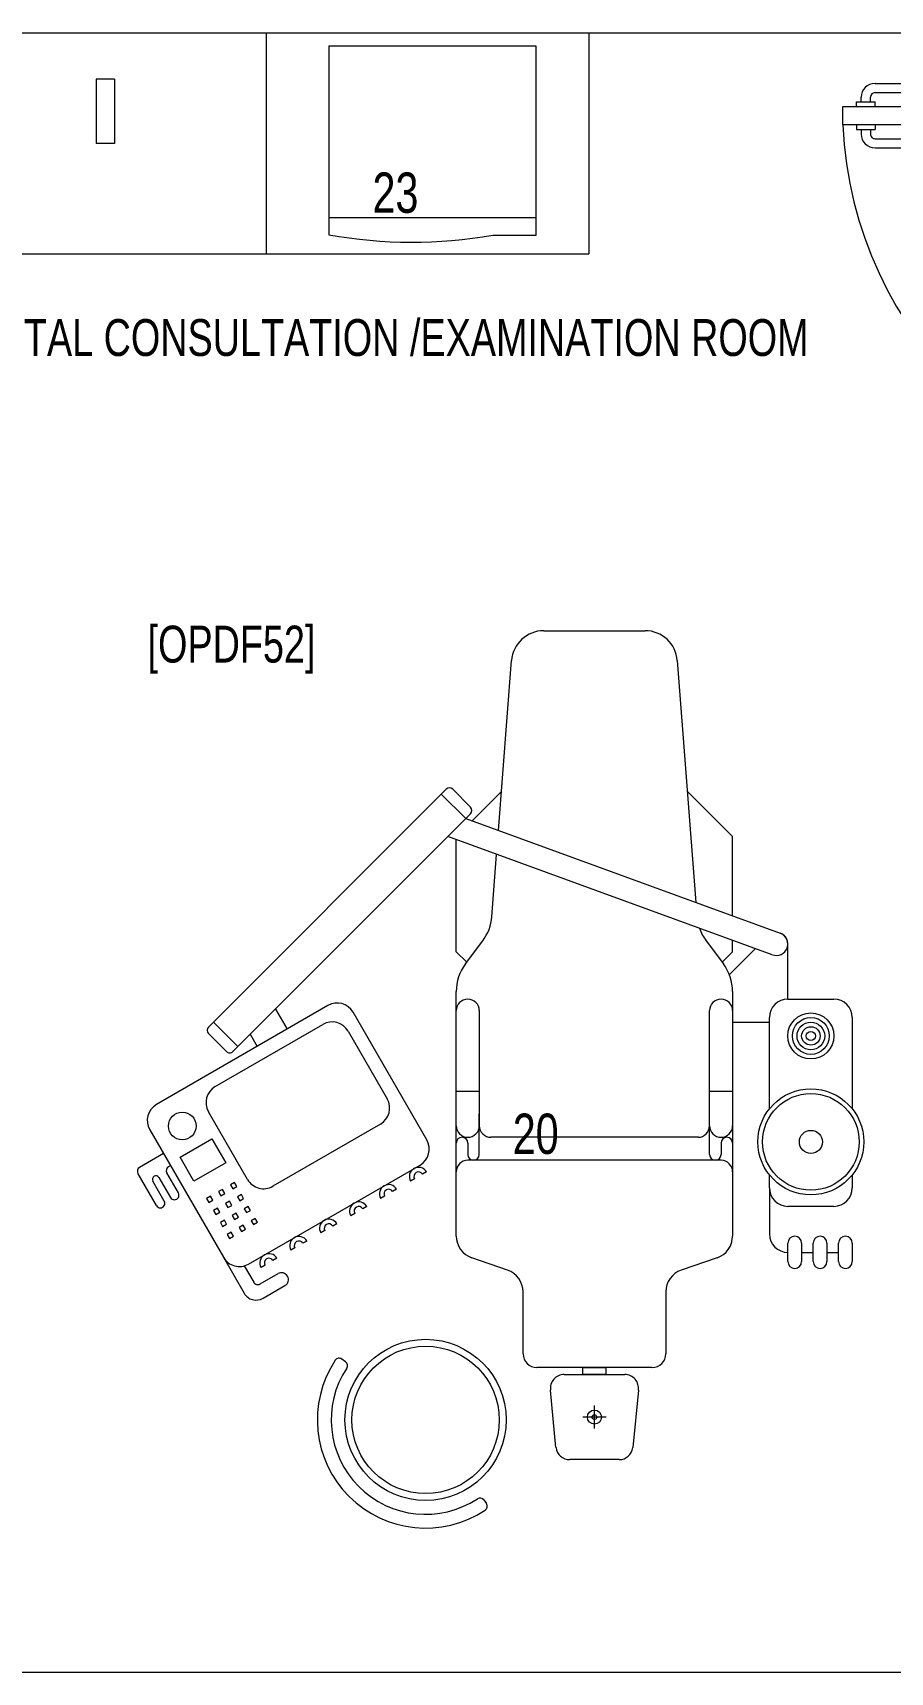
# Model space of a CAD drawing. Extents: x -234346 to 58427, y -132654 to -82394.
# Drawn here: x -41570 to -39708, y -101593 to -98033 of the extents above; entities that cross this region are included whole.
import ezdxf

# ---------------------------------------------------------------- set-up
doc = ezdxf.new("R2010")
doc.units = 0
doc.header["$LTSCALE"] = 8
for name, color, linetype, lineweight in [('72_EGR_BASE_TEXT', 9, 'Continuous', 5), ('72_EGR_EQP_TAG', 9, 'Continuous', 5), ('LOADING', 9, 'Continuous', 5), ('Walls', 9, 'Continuous', 5), ('Wooden Joinery', 9, 'Continuous', 5)]:
    doc.layers.add(name, color=color, linetype=linetype, lineweight=lineweight)
doc.styles.add('X3G_ENTITY_257CFD', font='swisscl.ttf', dxfattribs={"height": 200})
doc.styles.add('X3G_ENTITY_9EC9', font='swisscl.ttf', dxfattribs={"height": 0.2})
doc.styles.add('X3G_ENTITY_9F38', font='swisscl.ttf', dxfattribs={"height": 0.2})

# ---------------------------------------------------------------- blocks, each defined once
blk = doc.blocks.new('A$C72370EFE')
at = {"layer": 'Wooden Joinery'}
for p, q in [((-0.01, -0.03), (-0.01, -0.07)), ((0, -0.03), (-0.01, -0.03)), ((0.04, -0.03), (0.05, -0.03)), ((0.05, -0.03), (0.05, -0.07)), ((-0.05, -0.07), (-0.05, -0.16)), ((-0.03, -0.07), (-0.03, -0.16)), ((-0.01, -0.04), (-0.02, -0.04)), ((-0.01, -0.06), (-0.02, -0.06)), ((0, -0.07), (-0.01, -0.07)), ((0.04, -0.07), (0.05, -0.07)), ((0.05, -0.04), (0.06, -0.04)), ((0.05, -0.06), (0.06, -0.06)), ((0.07, -0.07), (0.07, -0.16)), ((0.09, -0.07), (0.09, -0.16)), ((-0.01, -0.17), (-0.02, -0.17)), ((-0.01, -0.17), (-0.01, -0.19)), ((0.05, -0.17), (0.06, -0.17)), ((0.05, -0.17), (0.05, -0.19)), ((-0.01, -0.19), (-0.02, -0.19)), ((0.05, -0.19), (0.06, -0.19))]:
    blk.add_line(p, q, dxfattribs=at)
for centre, radius, start, end in [((-0.02, -0.07), 0.03, 90, 180), ((-0.02, -0.07), 0.01, 90, 180), ((0.06, -0.07), 0.03, 0, 90), ((0.06, -0.07), 0.01, 0, 90), ((-0.02, -0.16), 0.03, 180, 270), ((-0.02, -0.16), 0.01, 180, 270), ((0.06, -0.16), 0.01, 270, 0), ((0.06, -0.16), 0.03, 270, 0)]:
    blk.add_arc(centre, radius, start, end, dxfattribs=at)
blk = doc.blocks.new('A$C5DAD61B4')
at = {"layer": 'Wooden Joinery'}
for points in [[(80, 959.1), (80, 969.1), (10, 979.1), (10, 959.1)], [(940, 959.1), (940, 969.1), (1010, 979.1), (1010, 959.1)], [(70, 859.1), (70, 849.1), (0, 839.1), (0, 859.1)], [(120, 859.1), (120, 0), (80, 0), (80, 859.1)], [(950, 859.1), (950, 849.1), (1020, 839.1), (1020, 859.1)]]:
    blk.add_lwpolyline(points, close=True, dxfattribs=at)
for points in [[(45, 859.1), (45, 959.1), (20, 959.1), (20, 859.1), (45, 859.1)], [(45, 859.1), (80, 859.1), (80, 899.1), (90, 899.1), (90, 959.1), (45, 959.1), (45, 859.1)], [(975, 859.1), (940, 859.1), (940, 899.1), (930, 899.1), (930, 959.1), (975, 959.1), (975, 859.1)], [(975, 859.1), (975, 959.1), (1000, 959.1), (1000, 859.1), (975, 859.1)]]:
    blk.add_lwpolyline(points, dxfattribs=at)
blk.add_arc((80, 859.1), 860, 272.666, 0, dxfattribs=at)
at = {"layer": 'Wooden Joinery', "xscale": 999.9999999998854, "yscale": 999.9999999998854, "zscale": 999.9999999998854, "rotation": 180}
blk.add_blockref('A$C72370EFE', (120, 0), dxfattribs=at)
blk = doc.blocks.new('3-Wall-hung vitreous china basin -  Khroma - 327651xx0 - 327651000 White-4272088-4-Second Floor Level')
at = {"layer": 'LOADING'}
for p, q in [((475, 489.5), (-225, 489.5)), ((-225, 489.5), (-225, 10)), ((475, 10), (475, 489.5)), ((105, 250), (145, 250)), ((105, 110), (105, 250)), ((145, 110), (145, 250)), ((105, 110), (145, 110))]:
    blk.add_line(p, q, dxfattribs=at)
blk = doc.blocks.new('D.121.03.06')
at = {"layer": 'LOADING'}
for p, q in [((286077.8, 7085), (286298.2, 7085)), ((285979.6, 6651.1), (286008, 7020.4)), ((286368, 7020.4), (286408.4, 6495)), ((285855.5, 6730), (285360.6, 6235)), ((285866.2, 6740.6), (285855.5, 6730)), ((285908.6, 6676.9), (285855.5, 6730)), ((285880.3, 6740.6), (285919.2, 6701.7)), ((285922.2, 6672), (285986.1, 6735.9)), ((286488, 6637.8), (286389.9, 6735.9)), ((285413.6, 6182), (285908.6, 6676.9)), ((285919.2, 6687.5), (285908.6, 6676.9)), ((285908.6, 6676.9), (286591.4, 6428.4)), ((286574.3, 6381.4), (285869.6, 6637.9)), ((285888, 6387.8), (285888, 6631.2)), ((286488, 6466), (286488, 6637.8)), ((285965.2, 6464), (285975.6, 6599.3)), ((285908, 6361.7), (285945.5, 6411.7)), ((286430.5, 6411.7), (286468, 6361.7)), ((286488, 6387.8), (286488, 6412.8)), ((285910.6, 6365.2), (285888, 6387.8)), ((286465.4, 6365.2), (286488, 6387.8)), ((286481, 6338.4), (286537.5, 6394.8)), ((286607.9, 6285), (286607.9, 6404.9)), ((285888, 5910), (285888, 6301.7)), ((286488, 6301.7), (286488, 5910)), ((285609.3, 6271.1), (285236.9, 6056.1)), ((286608, 6285), (286708, 6285)), ((285360.6, 6235), (285350, 6224.4)), ((285413.6, 6182), (285360.6, 6235)), ((285360.6, 6235), (285413.6, 6182)), ((285364.5, 6095.1), (285598.3, 6230.1)), ((285495.2, 6263.5), (285520.4, 6219.8)), ((285823.9, 5979.4), (285663.9, 6256.5)), ((285888, 6010), (285888, 6260)), ((285938, 6260), (285938, 6010)), ((286438, 6010), (286438, 6260)), ((286488, 6260), (286488, 6010)), ((286488, 6235), (286568, 6235)), ((286568, 6046.6), (286568, 6245)), ((286748, 6245), (286748, 6046.6)), ((285350, 6210.2), (285388.9, 6171.3)), ((285440.3, 6208.6), (285455.5, 6182.3)), ((285652.9, 6215.5), (285737.9, 6068.3)), ((285403, 6171.3), (285413.6, 6182)), ((285888, 6085), (285938, 6085)), ((286438, 6085), (286488, 6085)), ((285434.8, 5893.3), (285349.8, 6040.5)), ((285938, 5947.5), (285938, 6036.1)), ((286438, 5947.5), (286438, 6036.1)), ((285222.2, 6001.5), (285382.2, 5724.4)), ((285288.1, 5941.5), (285357.4, 5981.5)), ((285357.4, 5981.5), (285387.4, 5929.6)), ((285723.3, 6013.6), (285489.5, 5878.6)), ((286413, 5985), (285963, 5985)), ((285252.2, 5949.5), (285200.3, 5919.5)), ((285913, 5972.5), (285913, 5947.5)), ((286463, 5972.5), (286463, 5947.5)), ((285263.1, 5921.2), (285267.2, 5923.5)), ((285318.1, 5889.6), (285288.1, 5941.5)), ((285387.4, 5929.6), (285318.1, 5889.6)), ((285436.9, 5709.7), (285809.3, 5924.7)), ((285823.3, 5909.7), (285814.7, 5904.7)), ((285888, 5770.6), (285888, 5910)), ((286463, 5935), (285913, 5935)), ((286488, 5910), (286488, 5770.6)), ((285196.6, 5905.9), (285236.6, 5836.6)), ((285253.9, 5846.6), (285228.9, 5889.9)), ((285242.1, 5897.5), (285267.1, 5854.2)), ((285284.5, 5864.2), (285259.5, 5907.5)), ((285406.2, 5886.9), (285397.6, 5881.9)), ((285397.6, 5881.9), (285402.6, 5873.2)), ((285402.6, 5873.2), (285411.2, 5878.2)), ((285411.2, 5878.2), (285406.2, 5886.9)), ((285797.3, 5894.7), (285788.7, 5889.7)), ((286568, 5875), (286568, 5903.4)), ((286568, 5875), (286568, 5775)), ((286748, 5903.4), (286748, 5875)), ((285354.3, 5856.9), (285345.6, 5851.9)), ((285345.6, 5851.9), (285350.6, 5843.2)), ((285350.6, 5843.2), (285359.3, 5848.2)), ((285359.3, 5848.2), (285354.3, 5856.9)), ((285380.3, 5871.9), (285371.6, 5866.9)), ((285371.6, 5866.9), (285376.6, 5858.2)), ((285376.6, 5858.2), (285385.3, 5863.2)), ((285385.3, 5863.2), (285380.3, 5871.9)), ((285395.3, 5845.9), (285386.6, 5840.9)), ((285386.6, 5840.9), (285391.6, 5832.2)), ((285400.3, 5837.2), (285395.3, 5845.9)), ((285421.2, 5860.9), (285412.6, 5855.9)), ((285412.6, 5855.9), (285417.6, 5847.2)), ((285417.6, 5847.2), (285426.2, 5852.2)), ((285426.2, 5852.2), (285421.2, 5860.9)), ((285732.4, 5857.2), (285723.7, 5852.2)), ((285758.4, 5872.2), (285749.7, 5867.2)), ((285369.3, 5830.9), (285360.6, 5825.9)), ((285360.6, 5825.9), (285365.6, 5817.2)), ((285365.6, 5817.2), (285374.3, 5822.2)), ((285374.3, 5822.2), (285369.3, 5830.9)), ((285384.3, 5804.9), (285375.6, 5799.9)), ((285389.3, 5796.3), (285384.3, 5804.9)), ((285391.6, 5832.2), (285400.3, 5837.2)), ((285410.3, 5819.9), (285401.6, 5814.9)), ((285401.6, 5814.9), (285406.6, 5806.3)), ((285406.6, 5806.3), (285415.3, 5811.3)), ((285415.3, 5811.3), (285410.3, 5819.9)), ((285436.2, 5834.9), (285427.6, 5829.9)), ((285427.6, 5829.9), (285432.6, 5821.3)), ((285432.6, 5821.3), (285441.2, 5826.3)), ((285441.2, 5826.3), (285436.2, 5834.9)), ((285451.2, 5808.9), (285442.6, 5803.9)), ((285442.6, 5803.9), (285447.6, 5795.3)), ((285456.2, 5800.3), (285451.2, 5808.9)), ((285667.4, 5819.7), (285658.8, 5814.7)), ((285693.4, 5834.7), (285684.8, 5829.7)), ((286708, 5835), (286608, 5835)), ((285375.6, 5799.9), (285380.6, 5791.3)), ((285380.6, 5791.3), (285389.3, 5796.3)), ((285399.3, 5778.9), (285390.6, 5773.9)), ((285390.6, 5773.9), (285395.6, 5765.3)), ((285395.6, 5765.3), (285404.3, 5770.3)), ((285404.3, 5770.3), (285399.3, 5778.9)), ((285425.3, 5793.9), (285416.6, 5788.9)), ((285416.6, 5788.9), (285421.6, 5780.3)), ((285421.6, 5780.3), (285430.3, 5785.3)), ((285430.3, 5785.3), (285425.3, 5793.9)), ((285447.6, 5795.3), (285456.2, 5800.3)), ((285602.5, 5782.2), (285593.8, 5777.2)), ((285628.5, 5797.2), (285619.8, 5792.2)), ((285537.5, 5744.7), (285528.9, 5739.7)), ((285563.5, 5759.7), (285554.9, 5754.7)), ((286608, 5715), (286608, 5755)), ((286638, 5755), (286638, 5715)), ((286638, 5735), (286663, 5735)), ((286663, 5715), (286663, 5755)), ((286693, 5755), (286693, 5715)), ((286693, 5735), (286718, 5735)), ((286718, 5715), (286718, 5755)), ((286748, 5755), (286748, 5715)), ((285382.2, 5724.4), (285427.3, 5646.4)), ((285427.6, 5705.8), (285448.3, 5670.1)), ((285472.6, 5707.2), (285463.9, 5702.2)), ((285498.6, 5722.2), (285489.9, 5717.2)), ((285999.3, 5696.6), (285921.7, 5723.4)), ((286454.3, 5723.4), (286376.7, 5696.6)), ((285461.9, 5666.4), (285500.9, 5688.9)), ((285468.3, 5635.5), (285515.9, 5663)), ((286033, 5515), (286033, 5649.4)), ((286343, 5649.4), (286343, 5515)), ((285647.5, 5497.5), (285639.4, 5503.3)), ((286313, 5485), (286063, 5485)), ((286163, 5469.8), (286163, 5485)), ((286163, 5485), (286213, 5485)), ((286213, 5485), (286213, 5469.8)), ((286122.3, 5469.8), (286253.7, 5469.8)), ((286213, 5469.8), (286163, 5469.8)), ((286104.5, 5311), (286092.5, 5435.9)), ((286283.5, 5435.9), (286271.5, 5311)), ((286213.2, 5377.4), (286162.8, 5377.4)), ((286188, 5352.3), (286188, 5402.6)), ((286241.7, 5285), (286134.3, 5285)), ((285947.5, 5197.5), (285953.4, 5189.4))]:
    blk.add_line(p, q, dxfattribs=at)
for centre, radius in [((286658, 6205), 50), ((286658, 6205), 40), ((286658, 6205), 30), ((286658, 6205), 20), ((286658, 6205), 10), ((286658, 5975), 115), ((286658, 5975), 105), ((285292.9, 6009.4), 30), ((286658, 5975), 25), ((285821.3, 5371.3), 175), ((285821.3, 5371.3), 160), ((286188, 5377.4), 15.2), ((286188, 5377.4), 5.15)]:
    blk.add_circle(centre, radius, dxfattribs=at)
for centre, radius, start, end in [((286077.8, 7015), 70, 90, 175.6013), ((286298.2, 7015), 70, 4.3987, 90), ((285873.2, 6733.5), 10, 45, 135), ((285912.1, 6694.6), 10, 315, 45), ((285865.5, 6471.7), 100, 323.1301, 355.6013), ((286510.5, 6471.7), 100, 199.0591, 216.8699), ((286582.9, 6404.9), 25, 250, 70), ((286582.9, 6404.9), 25, 0, 70), ((285988, 6301.7), 100, 143.1301, 180), ((286388, 6301.7), 100, 0, 36.8699), ((285629.3, 6236.5), 40, 30, 120), ((285913, 6260), 25, 0, 180), ((286463, 6260), 25, 0, 180), ((286608, 6245), 40, 90, 180), ((286708, 6245), 40, 0, 90), ((285618.3, 6195.5), 40, 30, 120), ((285357, 6217.3), 10, 135, 225), ((285395.9, 6178.4), 10, 225, 315), ((285384.5, 6060.5), 40, 120, 210), ((285256.9, 6021.5), 40, 120, 210), ((285703.3, 6048.3), 40, 300, 30), ((285913, 6010), 25, 180, 0), ((285900.5, 5972.5), 12.5, 0, 180), ((285963, 6010), 25, 180, 270), ((286413, 6010), 25, 270, 0), ((286463, 6010), 25, 180, 0), ((286475.5, 5972.5), 12.5, 0, 180), ((285789.3, 5959.4), 40, 300, 30), ((285925.5, 5947.5), 12.5, 180, 0), ((286450.5, 5947.5), 12.5, 180, 0), ((285205.3, 5910.9), 10, 120, 210), ((285268.1, 5912.5), 10, 120, 210), ((285806, 5899.7), 20, 30, 210), ((285806, 5899.7), 10, 30, 210), ((285913, 5910), 25, 90, 180), ((286463, 5910), 25, 0, 90), ((285235.5, 5893.7), 7.62, 30, 210), ((285469.5, 5913.3), 40, 210, 300), ((285741.1, 5862.2), 20, 30, 210), ((286608, 5875), 40, 180, 270), ((286708, 5875), 40, 270, 0), ((285245.3, 5841.6), 10, 210, 30), ((285275.8, 5859.2), 10, 210, 30), ((285676.1, 5824.7), 20, 30, 210), ((285741.1, 5862.2), 10, 30, 210), ((285611.1, 5787.2), 20, 30, 210), ((285676.1, 5824.7), 10, 30, 210), ((285546.2, 5749.7), 20, 30, 210), ((285611.1, 5787.2), 10, 30, 210), ((285938, 5770.6), 50, 180, 250.9744), ((286438, 5770.6), 50, 289.0256, 360), ((286608, 5775), 40, 180, 270), ((286623, 5755), 15, 0, 180), ((286678, 5755), 15, 0, 180), ((286733, 5755), 15, 0, 180), ((285481.2, 5712.2), 20, 30, 210), ((285546.2, 5749.7), 10, 30, 210), ((285416.9, 5744.4), 40, 210, 300), ((285481.2, 5712.2), 10, 30, 210), ((285983, 5649.4), 50, 0, 70.9744), ((286393, 5649.4), 50, 109.0256, 180), ((286623, 5715), 15, 180, 360), ((286678, 5715), 15, 180, 360), ((286733, 5715), 15, 180, 360), ((285456.9, 5675.1), 10, 210, 300), ((285508.4, 5676), 15, 300, 120), ((285453.3, 5661.4), 30, 210, 300), ((285821.3, 5371.3), 235, 146.5682, 303.4318), ((285821.3, 5371.3), 205, 146.6867, 303.3133), ((285633.5, 5495.2), 10, 54.0209, 146.5682), ((285641.6, 5489.4), 10, 326.6867, 54.0209), ((286063, 5515), 30, 180, 270), ((286313, 5515), 30, 270, 0), ((286122.3, 5439.8), 30, 90, 187.5946), ((286253.7, 5439.8), 30, 352.4054, 90), ((286134.3, 5315), 30, 187.5946, 270), ((286241.7, 5315), 30, 270, 352.4054), ((285939.4, 5191.6), 10, 35.9791, 123.3133), ((285945.3, 5183.5), 10, 303.4318, 35.9791)]:
    blk.add_arc(centre, radius, start, end, dxfattribs=at)
blk = doc.blocks.new('Dental Sterilizer')
at = {"layer": 'LOADING'}
for p, q in [((-40485.8, -32478.8, 0.1), (-40935.8, -32478.8, 0.1)), ((-40935.8, -32478.8, 0.1), (-40935.8, -32888.3, 0.1)), ((-40485.8, -32889.4, 0.1), (-40485.8, -32478.8, 0.1)), ((-40935.8, -32850.6, 0.1), (-40485.8, -32850.6, 0.1)), ((-40579.8, -32889.4, 0.1), (-40485.8, -32889.4, 0.1))]:
    blk.add_line(p, q, dxfattribs=at)
blk.add_arc((-40754.9, -31881.8, 0.1), 1022.7, 259.8109, 279.8595, dxfattribs=at)
blk = doc.blocks.new('1stF')
at = {"layer": 'LOADING', "color": 9}
for p in [(-40362.8, -98032.6, 0), (-42132.8, -98512.6, 0)]:
    blk.add_line(p, (-40362.8, -98512.6, 0), dxfattribs=at)
at = {"layer": 'Walls', "color": 9}
for p, q in [((-42612.8, -98032.6, 0.1), (-38952.3, -98032.6, 0.1)), ((-42612.8, -101592.6, 0.1), (-38952.3, -101592.6, 0.1))]:
    blk.add_line(p, q, dxfattribs=at)
at = {"layer": 'LOADING', "color": 9, "rotation": 180}
blk.add_blockref('3-Wall-hung vitreous china basin -  Khroma - 327651xx0 - 327651000 White-4272088-4-Second Floor Level', (-41287.8, -98023.1, 0), dxfattribs=at)
at = {"layer": 'LOADING', "color": 9}
for name, p in [('Dental Sterilizer', (8.4, -65582.8, 0)), ('D.121.03.06', (-326538.7, -106416, -0.1)), ('D.121.03.06', (-326538.7, -106416, -0.1))]:
    blk.add_blockref(name, p, dxfattribs=at)
at = {"layer": 'Wooden Joinery', "color": 9, "rotation": 270}
blk.add_blockref('A$C5DAD61B4', (-39811.4, -98112.6, 0.1), dxfattribs=at)
at = {"layer": '72_EGR_BASE_TEXT', "color": 9, "insert": (-40824.2, -98654.4, 0.1), "char_height": 80, "width": 3270.33, "attachment_point": 2, "style": 'X3G_ENTITY_9EC9'}
blk.add_mtext('DENTAL CONSULTATION /EXAMINATION ROOM', dxfattribs=at)
at = {"layer": '72_EGR_BASE_TEXT', "color": 9, "insert": (-41138.9, -99320.1, 0.1), "char_height": 80, "attachment_point": 2, "style": 'X3G_ENTITY_9F38'}
blk.add_mtext('[OPDF52]', dxfattribs=at)
at = {"layer": '72_EGR_EQP_TAG', "color": 9, "char_height": 87.47, "attachment_point": 2, "style": 'X3G_ENTITY_257CFD'}
for s, insert in [('23', (-40782.8, -98336, 0)), ('20', (-40478.2, -100379.7, -0.2))]:
    blk.add_mtext(s, dxfattribs=dict(at, insert=insert))

msp = doc.modelspace()

# ---------------------------------------------------------------- block references
at = {"layer": '72_EGR_EQP_TAG'}
msp.add_blockref('1stF', (0, 0), dxfattribs=at)

doc.saveas('drawing.dxf')
